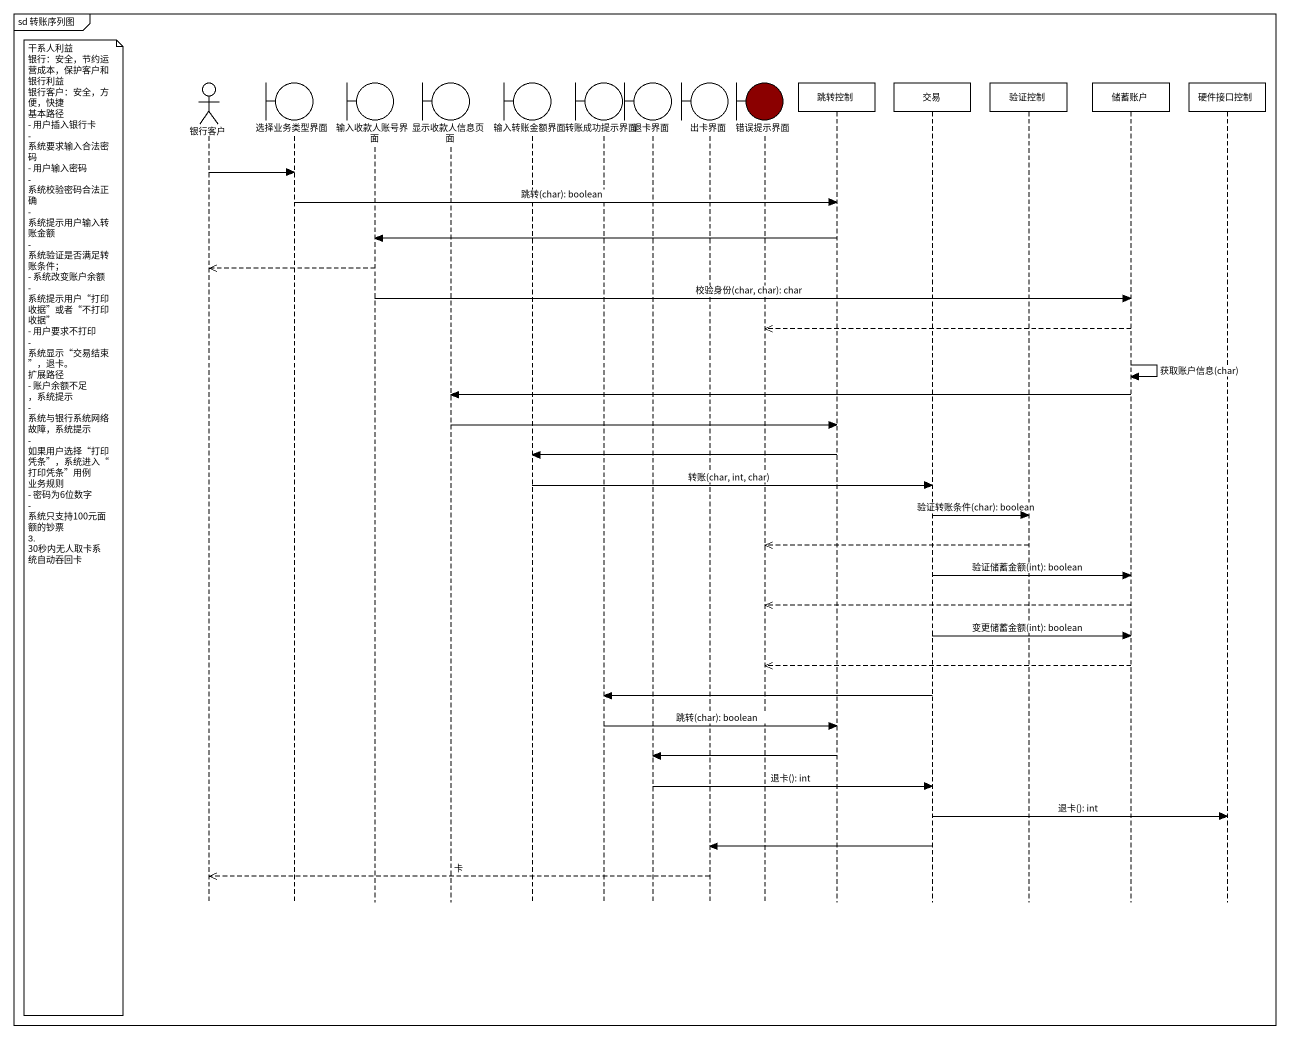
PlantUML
@startuml
mainframe sd 转账序列图
hide footbox
actor 银行客户
boundary 选择业务类型界面
boundary 输入收款人账号界面
boundary 显示收款人信息页面
boundary 输入转账金额界面
boundary 转账成功提示界面
boundary 退卡界面
boundary 出卡界面
boundary 错误提示界面 #8B0000
participant 跳转控制
participant 交易
participant 验证控制
participant 储蓄账户
participant 硬件接口控制

银行客户 -> 选择业务类型界面
选择业务类型界面 -> 跳转控制 : 跳转(char): boolean
跳转控制 -> 输入收款人账号界面
输入收款人账号界面 -->> 银行客户
输入收款人账号界面 -> 储蓄账户 : 校验身份(char, char): char
储蓄账户 -->> 错误提示界面
储蓄账户 -> 储蓄账户 : 获取账户信息(char)
储蓄账户 -> 显示收款人信息页面
显示收款人信息页面 -> 跳转控制
跳转控制 -> 输入转账金额界面
输入转账金额界面 -> 交易 : 转账(char, int, char)
交易 -> 验证控制 : 验证转账条件(char): boolean
note left of 银行客户
  干系人利益
  银行：安全，节约运营成本，保护客户和银行利益
  银行客户：安全，方便，快捷
  基本路径
  - 用户插入银行卡
  - 系统要求输入合法密码
  - 用户输入密码
  - 系统校验密码合法正确
  - 系统提示用户输入转账金额
  - 系统验证是否满足转账条件；
  - 系统改变账户余额
  - 系统提示用户“打印收据”或者“不打印收据”
  - 用户要求不打印
  - 系统显示“交易结束”，退卡。
  扩展路径
  - 账户余额不足 ，系统提示
  - 系统与银行系统网络故障，系统提示
  - 如果用户选择“打印凭条”，系统进入“打印凭条”用例
  业务规则
  - 密码为6位数字
  - 系统只支持100元面额的钞票
  3. 30秒内无人取卡系统自动吞回卡
end note
验证控制 -->> 错误提示界面
交易 -> 储蓄账户 : 验证储蓄金额(int): boolean
储蓄账户 -->> 错误提示界面
交易 -> 储蓄账户 : 变更储蓄金额(int): boolean
储蓄账户 -->> 错误提示界面
交易 -> 转账成功提示界面
转账成功提示界面 -> 跳转控制 : 跳转(char): boolean
跳转控制 -> 退卡界面
退卡界面 -> 交易 : 退卡(): int
交易 -> 硬件接口控制 : 退卡(): int
交易 -> 出卡界面
出卡界面 -->> 银行客户 : 卡
@enduml
